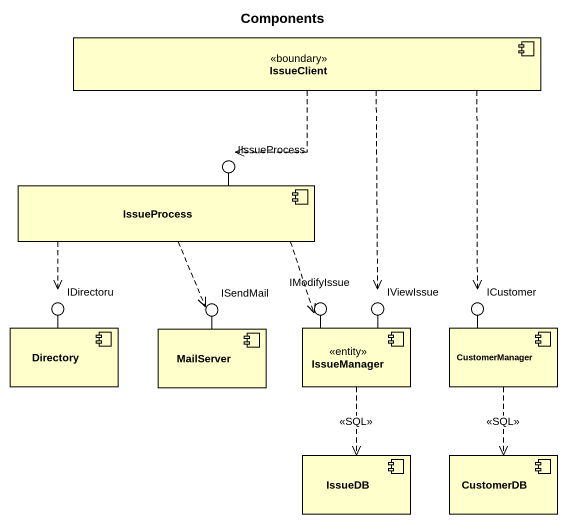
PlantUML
@startuml
title Components
component IssueClient <<boundary>>
() IIssueProcess
component IssueProcess
() IDirectoru
() ISendMail
() IModifyIssue
() IViewIssue
() ICustomer
component Directory
component MailServer
component IssueManager <<entity>>
component CustomerManager
component IssueDB
component CustomerDB
IssueProcess -up- IIssueProcess
Directory -up- IDirectoru
MailServer -up- ISendMail
IssueManager -up- IModifyIssue
IssueManager -up- IViewIssue
CustomerManager -up- ICustomer
IssueClient ..> IIssueProcess
IssueClient ..> IViewIssue
IssueClient ..> ICustomer
IssueProcess ..> IDirectoru
IssueProcess ..> ISendMail
IssueProcess ..> IModifyIssue
IssueManager ..> IssueDB : <<SQL>>
CustomerManager ..> CustomerDB : <<SQL>>
@enduml
